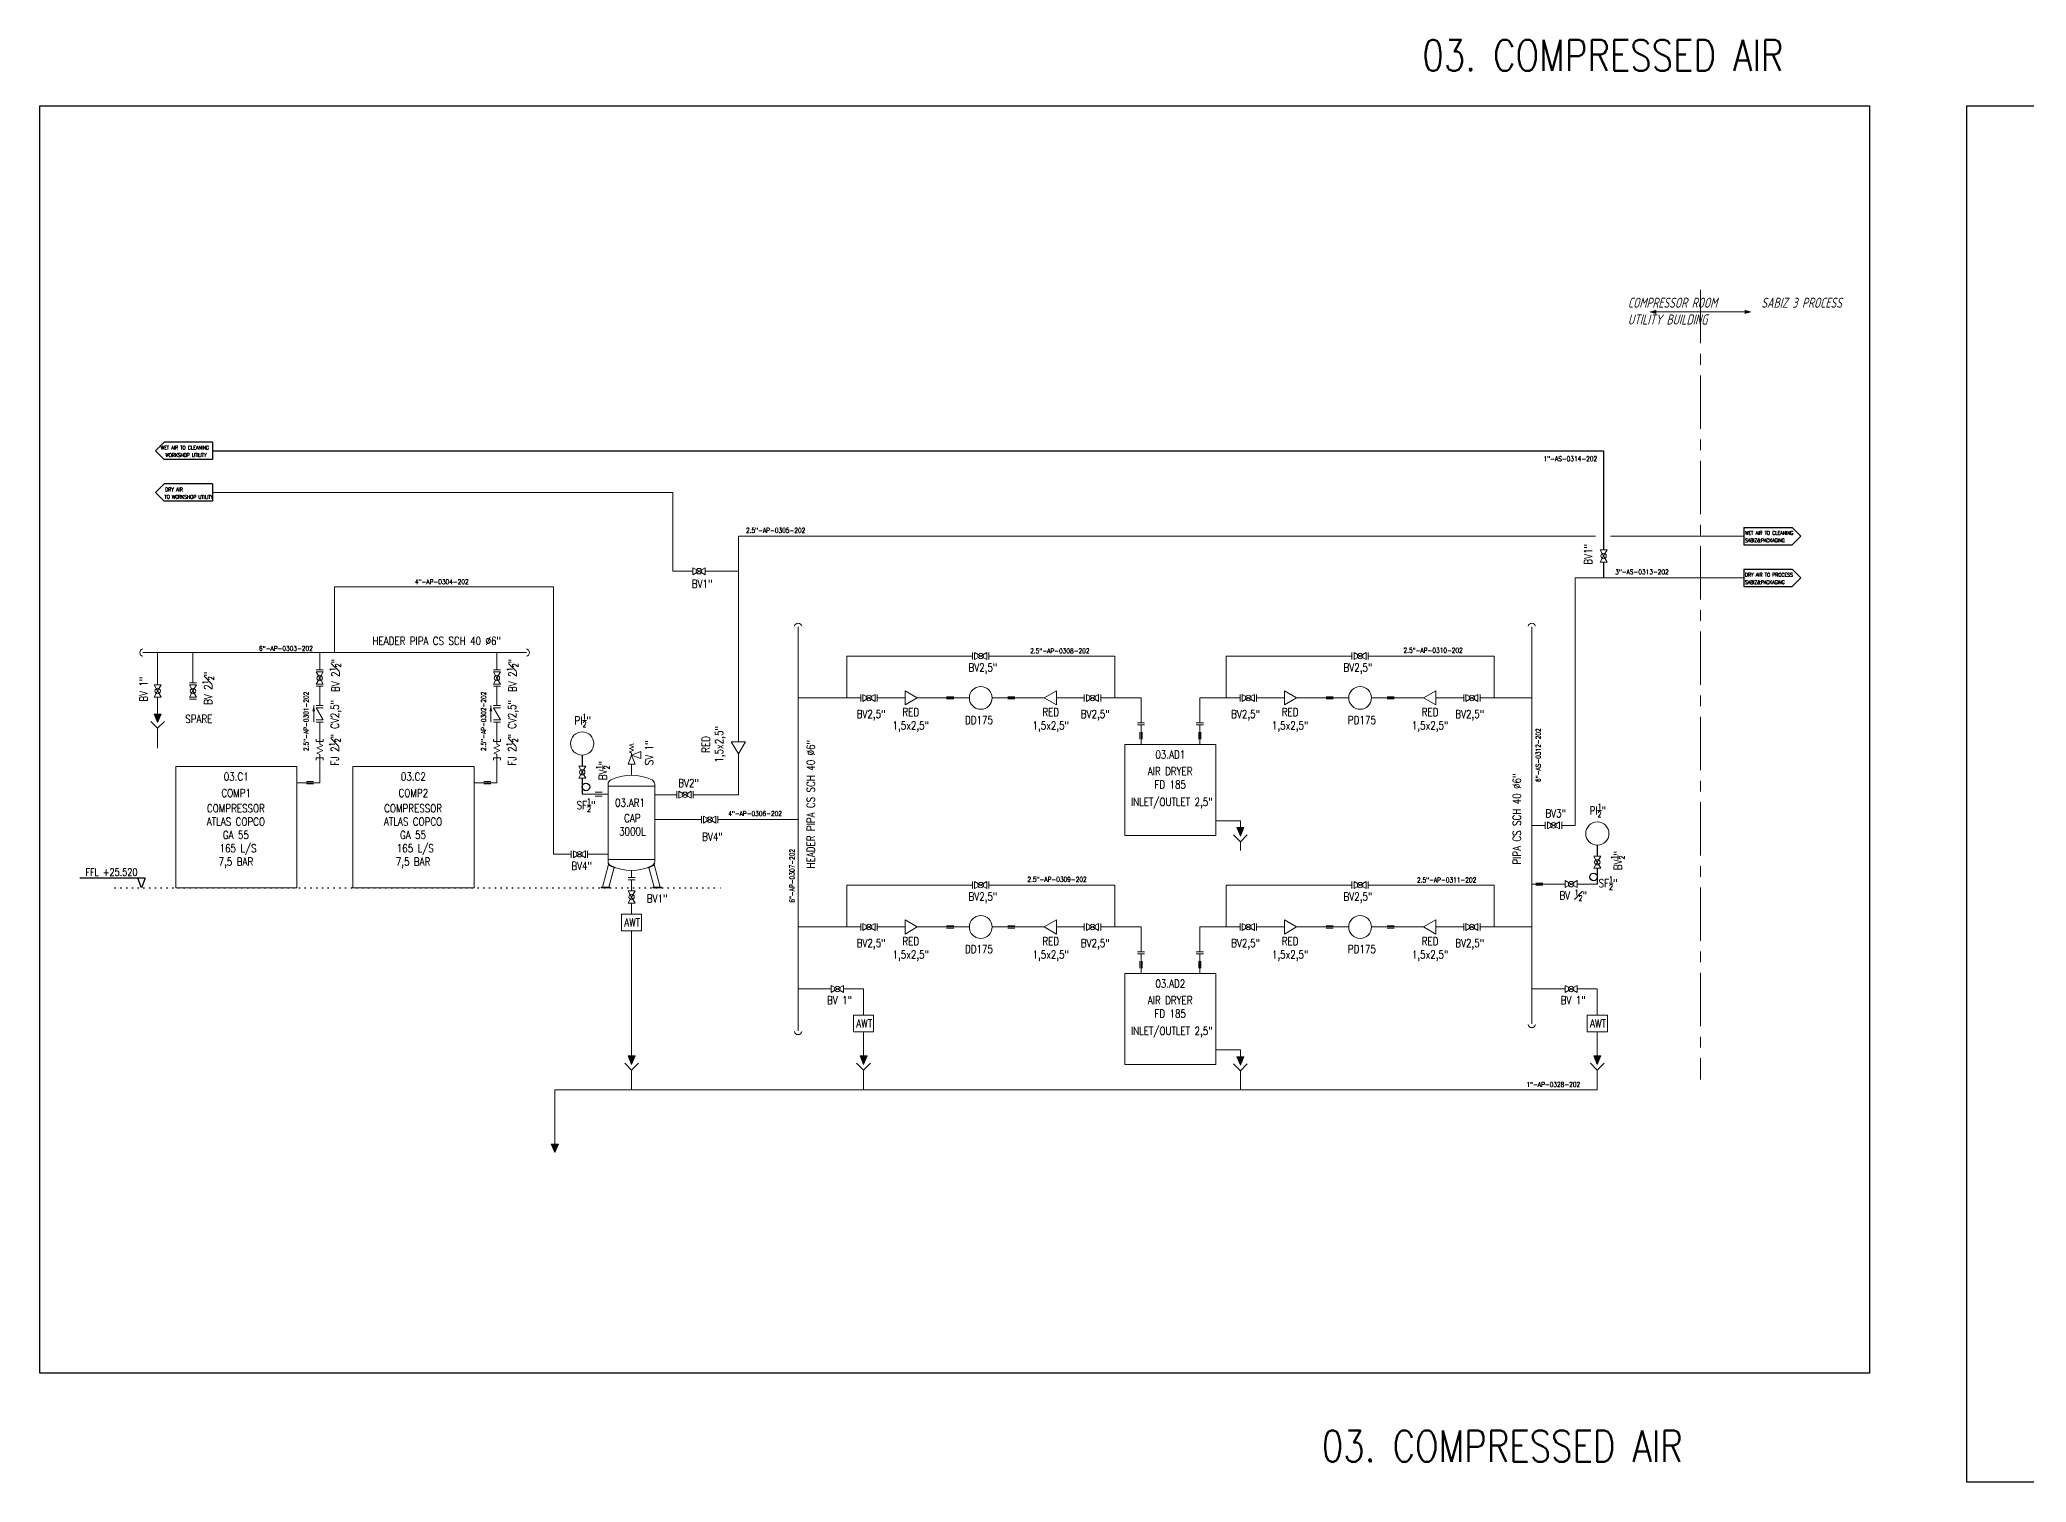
# Model space of a CAD drawing. Extents: x -29512 to 147477, y -5232 to 39709.
# Drawn here: x 139184.3 to 139649.9, y 8947.3 to 9285.3 of the extents above; entities that cross this region are included whole.
import ezdxf
from ezdxf.enums import TextEntityAlignment as Align

# ---------------------------------------------------------------- set-up
doc = ezdxf.new("R2010")
doc.units = 0
doc.linetypes.add('CENTER', pattern=[2, 1.25, -0.25, 0.25, -0.25])
doc.linetypes.add('DOTTED', pattern=[0.25, 0, -0.25])
doc.layers.get('0').update_dxf_attribs({"linetype": 'CONTINUOUS'})
doc.layers.get('DEFPOINTS').update_dxf_attribs({"linetype": 'CONTINUOUS'})
for name, color, linetype, lineweight in [('DIMENSI', 20, 'CONTINUOUS', 9), ('FITTING', 7, 'CONTINUOUS', 13), ('TAG', 140, 'CONTINUOUS', 13)]:
    doc.layers.add(name, color=color, linetype=linetype, lineweight=lineweight)
for name, color, linetype in [('DIMENSION', 3, 'CONTINUOUS'), ('EQUIPMENT', 4, 'CONTINUOUS'), ('RED', 1, 'CONTINUOUS'), ('S', 7, 'CONTINUOUS'), ('TEXT', 4, 'CONTINUOUS')]:
    doc.layers.add(name, color=color, linetype=linetype)
doc.styles.add('Romans100', font='romans.shx', dxfattribs={"width": 0.8, "height": 200})
doc.styles.add('S25', font='SIMPLEX', dxfattribs={"width": 0.8, "height": 0.25})
doc.styles.add('S3', font='SIMPLEX', dxfattribs={"width": 0.9, "height": 0.3})
doc.styles.add('S35S', font='SIMPLEX', dxfattribs={"width": 0.5, "height": 0.35})
doc.styles.add('STYLE4', font='isocp.shx', dxfattribs={"width": 0.8, "oblique": 15, "height": 2})

# ---------------------------------------------------------------- blocks, each defined once
blk = doc.blocks.new('A$C4E6B7AA7')
at = {"layer": 'FITTING', "lineweight": 20}
for p, q in [((0, 88), (-56, 88)), ((0, -88), (0, 88)), ((0, 0), (83, 0)), ((83, 0), (115, 75)), ((115, 75), (180, -75)), ((245, 75), (180, -75)), ((245, 75), (310, -75)), ((310, -75), (342, 0)), ((342, 0), (410, 0)), ((410, -88), (410, 88)), ((466, 88), (410, 88)), ((0, -88), (-56, -88)), ((466, -88), (410, -88))]:
    blk.add_line(p, q, dxfattribs=at)
blk = doc.blocks.new('LOSAN', base_point=(47, 38))
for p, q in [((47, 38.7), (50.9, 38.7)), ((47, 37.3), (50.9, 37.3))]:
    blk.add_line(p, q)
at = {"layer": 'S'}
for tag, p, height, style, width in [('3', (47.1, 38.1), 0.35, 'S35S', 0.5), ('4', (47.1, 37.5), 0.35, 'S35S', 0.5), ('2', (47.1, 37.5), 0.3, 'S3', 0.9), ('1', (47.1, 38.1), 0.3, 'S3', 0.9)]:
    blk.add_attdef(tag, p, '', height=height, dxfattribs=dict(at, style=style, width=width))

msp = doc.modelspace()

# ---------------------------------------------------------------- hatches: boundary and pattern name
h = msp.add_hatch(color=30)
h.paths.add_polyline_path([(139211.9527, 9125.3084), (139212.7904, 9127.2892), (139211.9527, 9127.2892)])
h.paths.add_polyline_path([(139211.9527, 9127.2892), (139211.115, 9127.2892), (139211.9527, 9125.3084)])
h = msp.add_hatch(color=30)
h.paths.add_polyline_path([(139465.7067, 9100.6816), (139464.869, 9100.6816), (139465.7067, 9098.7008)])
h.paths.add_polyline_path([(139465.7067, 9098.7008), (139466.5444, 9100.6816), (139465.7067, 9100.6816)])
h = msp.add_hatch(color=30)
h.paths.add_polyline_path([(139323.0439, 9045.1991), (139323.8816, 9047.1799), (139323.0439, 9047.1799)])
h.paths.add_polyline_path([(139323.0439, 9047.1799), (139322.2063, 9047.1799), (139323.0439, 9045.1991)])
h = msp.add_hatch(color=30)
h.paths.add_polyline_path([(139377.4116, 9045.1991), (139378.2493, 9047.1799), (139377.4116, 9047.1799)])
h.paths.add_polyline_path([(139377.4116, 9047.1799), (139376.5739, 9047.1799), (139377.4116, 9045.1991)])
h = msp.add_hatch(color=30)
h.paths.add_polyline_path([(139465.7067, 9047.0131), (139464.869, 9047.0131), (139465.7067, 9045.0323)])
h.paths.add_polyline_path([(139465.7067, 9045.0323), (139466.5444, 9047.0131), (139465.7067, 9047.0131)])
h = msp.add_hatch(color=30)
h.paths.add_polyline_path([(139549.3687, 9045.1991), (139550.2064, 9047.1799), (139549.3687, 9047.1799)])
h.paths.add_polyline_path([(139549.3687, 9047.1799), (139548.5311, 9047.1799), (139549.3687, 9045.1991)])
h = msp.add_hatch(color=30)
h.paths.add_polyline_path([(139305.0356, 9024.5404), (139305.8733, 9026.5212), (139305.0356, 9026.5212)])
h.paths.add_polyline_path([(139305.0356, 9026.5212), (139304.1979, 9026.5212), (139305.0356, 9024.5404)])

# ---------------------------------------------------------------- linework, layer by layer
for p, q in [((139213.4482, 9191.0228), (139211.4142, 9188.9888)), ((139224.7805, 9191.0228), (139224.7805, 9186.9548)), ((139211.4142, 9188.9888), (139213.4482, 9186.9548)), ((139213.4482, 9181.2181), (139211.4142, 9179.1841)), ((139211.4142, 9179.1841), (139213.4482, 9177.1501)), ((139224.7805, 9181.2181), (139224.7805, 9177.1501)), ((139583.7029, 9171.0423), (139583.7029, 9166.9743)), ((139595.0352, 9171.0423), (139597.0692, 9169.0083)), ((139597.0692, 9169.0083), (139595.0352, 9166.9743)), ((139583.7029, 9161.2376), (139583.7029, 9157.1696)), ((139595.0352, 9161.2376), (139597.0692, 9159.2036)), ((139597.0692, 9159.2036), (139595.0352, 9157.1696))]:
    msp.add_line(p, q)
at = {"color": 30}
for p, q in [((139224.7805, 9188.9888), (139550.8293, 9188.9888)), ((139550.8293, 9188.9888), (139550.8293, 9165.7671)), ((139550.8293, 9162.9116), (139550.8293, 9159.2036)), ((139311.4563, 9117.6721), (139311.4563, 9115.1032)), ((139311.4563, 9112.1224), (139311.4563, 9108.5397)), ((139549.3687, 9096.5782), (139549.3687, 9094.0093)), ((139549.3687, 9091.0285), (139549.3687, 9087.4458))]:
    msp.add_line(p, q, dxfattribs=at)
at = {"color": 1, "lineweight": 20}
for p, q in [((139224.7805, 9179.1841), (139332.6893, 9179.1841)), ((139332.6893, 9160.774), (139332.6893, 9179.1841)), ((139348.0519, 9169.0083), (139548.9704, 9169.0083)), ((139348.0519, 9120.8194), (139348.0519, 9169.0083)), ((139552.4737, 9169.0083), (139583.7029, 9169.0083)), ((139337.4067, 9160.774), (139332.6893, 9160.774)), ((139348.0519, 9160.774), (139340.2622, 9160.774)), ((139348.0519, 9108.3858), (139348.0519, 9117.9639)), ((139328.4442, 9108.3858), (139333.6301, 9108.3858)), ((139337.4748, 9108.3858), (139348.0519, 9108.3858))]:
    msp.add_line(p, q, dxfattribs=at)
at = {"color": 30, "lineweight": 20}
for p, q in [((139544.1746, 9101.2089), (139544.1746, 9159.2036)), ((139544.1746, 9159.2036), (139583.7029, 9159.2036)), ((139253.4192, 9157.1031), (139304.6958, 9157.1031)), ((139253.4192, 9141.6917), (139253.4192, 9157.1031)), ((139304.6958, 9157.1031), (139304.6958, 9094.4616)), ((139362.049, 9147.7245), (139362.049, 9053.0662)), ((139534.0062, 9147.7245), (139534.0062, 9054.6934)), ((139298.3622, 9141.6917), (139208.4761, 9141.6917)), ((139211.9527, 9141.6917), (139211.9527, 9134.1433)), ((139220.2238, 9141.6917), (139220.2238, 9134.638)), ((139249.9364, 9141.6917), (139249.9364, 9137.6523)), ((139291.4641, 9141.6917), (139291.4641, 9137.6523)), ((139373.4441, 9140.8932), (139402.9362, 9140.8932)), ((139373.4441, 9131.0762), (139373.4441, 9140.8932)), ((139406.7809, 9140.8932), (139436.273, 9140.8932)), ((139436.273, 9131.0762), (139436.273, 9140.8932)), ((139462.3568, 9131.0762), (139462.3568, 9140.8932)), ((139491.8489, 9140.8932), (139462.3568, 9140.8932)), ((139525.1858, 9140.8932), (139495.6936, 9140.8932)), ((139525.1858, 9131.0762), (139525.1858, 9140.8932)), ((139211.9527, 9131.2879), (139211.9527, 9127.5269)), ((139211.9527, 9131.2879), (139211.9527, 9125.3084)), ((139249.9364, 9129.2751), (139249.9364, 9133.8076)), ((139291.4641, 9129.2751), (139291.4641, 9133.8076)), ((139362.049, 9131.0762), (139376.7368, 9131.0762)), ((139380.5815, 9131.0762), (139387.1163, 9131.0762)), ((139389.9717, 9131.0762), (139402.1942, 9131.0762)), ((139419.7454, 9131.0762), (139407.5229, 9131.0762)), ((139429.1356, 9131.0762), (139422.6008, 9131.0762)), ((139432.9803, 9131.0762), (139442.4246, 9131.0762)), ((139442.4246, 9125.2808), (139442.4246, 9131.0762)), ((139456.2053, 9125.2808), (139456.2053, 9131.0762)), ((139465.6496, 9131.0762), (139456.2053, 9131.0762)), ((139469.4943, 9131.0762), (139476.029, 9131.0762)), ((139478.8844, 9131.0762), (139491.1069, 9131.0762)), ((139508.6581, 9131.0762), (139496.4356, 9131.0762)), ((139518.0483, 9131.0762), (139511.5136, 9131.0762)), ((139534.0062, 9131.0762), (139521.893, 9131.0762)), ((139249.9364, 9129.2751), (139249.9364, 9129.282)), ((139249.9364, 9120.8979), (139249.9364, 9125.4304)), ((139291.4641, 9129.2751), (139291.4641, 9129.282)), ((139291.4641, 9120.8979), (139291.4641, 9125.4304)), ((139211.929, 9123.9771), (139211.929, 9119.334)), ((139442.4246, 9120.1782), (139442.4246, 9124.7862)), ((139456.2053, 9120.1782), (139456.2053, 9124.7862)), ((139249.9364, 9111.2216), (139249.9364, 9117.0532)), ((139291.4641, 9111.2216), (139291.4641, 9117.0532)), ((139323.0202, 9112.9886), (139323.0202, 9115.5309)), ((139244.5898, 9111.2216), (139249.9364, 9111.2216)), ((139286.1175, 9111.2216), (139291.4641, 9111.2216)), ((139311.4563, 9108.5397), (139317.5223, 9108.5397)), ((139328.4442, 9102.5656), (139339.3942, 9102.5656)), ((139343.2389, 9102.5656), (139362.049, 9102.5656)), ((139534.0062, 9101.2089), (139537.168, 9101.2089)), ((139541.0128, 9101.2089), (139544.1746, 9101.2089)), ((139308.8899, 9094.4616), (139304.6958, 9094.4616)), ((139312.7346, 9094.4616), (139317.5223, 9094.4616)), ((139465.7304, 9097.3696), (139465.7304, 9095.3649)), ((139323.0202, 9090.6621), (139323.0202, 9088.9682)), ((139323.0202, 9088.4736), (139323.0202, 9085.8472)), ((139373.4441, 9087.2247), (139402.9362, 9087.2247)), ((139373.4441, 9077.4077), (139373.4441, 9087.2247)), ((139406.7809, 9087.2247), (139436.273, 9087.2247)), ((139436.273, 9077.4077), (139436.273, 9087.2247)), ((139491.8489, 9087.2247), (139462.3568, 9087.2247)), ((139462.3568, 9077.4077), (139462.3568, 9087.2247)), ((139525.1858, 9087.2247), (139495.6936, 9087.2247)), ((139525.1858, 9077.4077), (139525.1858, 9087.2247)), ((139534.0062, 9087.4458), (139541.7959, 9087.4458)), ((139544.6513, 9087.4458), (139549.3687, 9087.4458)), ((139323.0202, 9082.9917), (139323.0202, 9080.4312)), ((139323.0202, 9076.4952), (139323.0202, 9045.682)), ((139362.049, 9077.4077), (139376.7368, 9077.4077)), ((139380.5815, 9077.4077), (139387.1163, 9077.4077)), ((139389.9717, 9077.4077), (139402.1942, 9077.4077)), ((139419.7454, 9077.4077), (139407.5229, 9077.4077)), ((139429.1356, 9077.4077), (139422.6008, 9077.4077)), ((139432.9803, 9077.4077), (139442.4246, 9077.4077)), ((139442.4246, 9071.6123), (139442.4246, 9077.4077)), ((139465.6496, 9077.4077), (139456.2053, 9077.4077)), ((139456.2053, 9071.6123), (139456.2053, 9077.4077)), ((139469.4943, 9077.4077), (139476.029, 9077.4077)), ((139478.8844, 9077.4077), (139491.1069, 9077.4077)), ((139508.6581, 9077.4077), (139496.4356, 9077.4077)), ((139518.0483, 9077.4077), (139511.5136, 9077.4077)), ((139534.0062, 9077.4077), (139521.893, 9077.4077)), ((139442.4246, 9066.5096), (139442.4246, 9071.1177)), ((139456.2053, 9066.5096), (139456.2053, 9071.1177)), ((139362.049, 9062.8774), (139369.8387, 9062.8774)), ((139372.6942, 9062.8774), (139377.4116, 9062.8774)), ((139377.4116, 9062.8774), (139377.4116, 9056.7395)), ((139534.0062, 9062.8774), (139541.7959, 9062.8774)), ((139544.6513, 9062.8774), (139549.3687, 9062.8774)), ((139549.3687, 9062.8774), (139549.3687, 9056.7395)), ((139377.4116, 9052.8035), (139377.4116, 9047.1799)), ((139549.3687, 9052.8035), (139549.3687, 9047.1799)), ((139323.0202, 9043.8678), (139323.0202, 9039.2248)), ((139377.3878, 9043.8678), (139377.3878, 9039.2248)), ((139465.7304, 9043.7011), (139465.7304, 9039.2248)), ((139549.345, 9043.8678), (139549.345, 9039.2248)), ((139305.0356, 9039.2248), (139549.345, 9039.2248)), ((139305.0356, 9039.2248), (139305.0356, 9024.5404))]:
    msp.add_line(p, q, dxfattribs=at)
for points in [[(139210.3205, 9125.5856), (139211.929, 9123.9771), (139213.5375, 9125.5856)], [(139465.7067, 9098.7008), (139465.7067, 9102.2773), (139459.9695, 9102.2773)], [(139467.3389, 9098.9781), (139465.7304, 9097.3696), (139464.1219, 9098.9781)], [(139465.7067, 9045.0323), (139465.7067, 9048.6088), (139459.9695, 9048.6088)], [(139324.6287, 9045.4764), (139323.0202, 9043.8678), (139321.4117, 9045.4764)], [(139375.7793, 9045.4764), (139377.3878, 9043.8678), (139378.9964, 9045.4764)], [(139467.3389, 9045.3096), (139465.7304, 9043.7011), (139464.1219, 9045.3096)], [(139547.7365, 9045.4764), (139549.345, 9043.8678), (139550.9535, 9045.4764)]]:
    msp.add_lwpolyline(points, dxfattribs=at)
for points in [[(139211.115, 9127.2892), (139211.9527, 9125.3084), (139212.7904, 9127.2892), (139211.9527, 9127.2892)], [(139466.5444, 9100.6816), (139465.7067, 9098.7008), (139464.869, 9100.6816), (139465.7067, 9100.6816)], [(139322.2063, 9047.1799), (139323.0439, 9045.1991), (139323.8816, 9047.1799), (139323.0439, 9047.1799)], [(139376.5739, 9047.1799), (139377.4116, 9045.1991), (139378.2493, 9047.1799), (139377.4116, 9047.1799)], [(139466.5444, 9047.0131), (139465.7067, 9045.0323), (139464.869, 9047.0131), (139465.7067, 9047.0131)], [(139548.5311, 9047.1799), (139549.3687, 9045.1991), (139550.2064, 9047.1799), (139549.3687, 9047.1799)], [(139304.1979, 9026.5212), (139305.0356, 9024.5404), (139305.8733, 9026.5212), (139305.0356, 9026.5212)]]:
    msp.add_lwpolyline(points, close=True, dxfattribs=at)
at = {"color": 7, "lineweight": 20}
for centre in [(139404.8585, 9131.0762), (139493.7713, 9131.0762), (139404.8585, 9077.4077), (139493.7713, 9077.4077)]:
    msp.add_circle(centre, 2.6644, dxfattribs=at)
at = {"color": 30, "lineweight": 20}
for centre in [(139311.4563, 9120.3946), (139549.3687, 9099.3007)]:
    msp.add_circle(centre, 2.7225, dxfattribs=at)
at = {"color": 30}
for centre in [(139312.338, 9110.2196), (139548.4871, 9089.1257)]:
    msp.add_circle(centre, 0.8817, dxfattribs=at)
at = {"color": 30, "lineweight": 20}
for centre, start, end in [((139362.049, 9147.7245), 10.561274, 169.438726), ((139534.0062, 9147.7245), 10.561274, 169.438726), ((139208.636, 9141.6917), 100.561274, 259.438726), ((139298.2024, 9141.6917), 280.561274, 79.438726), ((139362.049, 9053.0662), 190.561274, 349.438726), ((139534.0062, 9054.6934), 190.561274, 349.438726)]:
    msp.add_arc(centre, 0.8722, start, end, dxfattribs=at)
at = {"layer": 'DIMENSION', "color": 6, "linetype": 'ByBlock', "ltscale": 0.5}
for p, q in [((139209.0546, 9088.8436), (139193.7005, 9088.8436)), ((139208.1817, 9086.6115), (139207.3089, 9088.8436)), ((139209.0546, 9088.8436), (139208.1817, 9086.6115))]:
    msp.add_line(p, q, dxfattribs=at)
at = {"layer": 'DIMENSION', "color": 0, "linetype": 'DOTTED', "ltscale": 5}
msp.add_line((139202.0037, 9086.6115), (139344.0229, 9086.6115), dxfattribs=at)
at = {"layer": 'DIMENSION', "color": 6, "linetype": 'ByBlock', "ltscale": 0.5}
for points in [[(139613.14, 8972.828), (139184.3164, 8972.828), (139184.3164, 9269.828), (139613.14, 9269.828)], [(140077.6337, 8947.2969), (139635.9452, 8947.2969), (139635.9452, 9269.828), (140077.6337, 9269.828)]]:
    msp.add_lwpolyline(points, close=True, dxfattribs=at)
at = {"layer": 'EQUIPMENT', "color": 31, "lineweight": 20}
for p, q in [((139317.5223, 9092.7785), (139317.5223, 9110.8722)), ((139317.5223, 9110.4035), (139328.4442, 9110.4035)), ((139328.4442, 9092.7785), (139328.4442, 9110.8722)), ((139317.5223, 9093.2472), (139328.4442, 9093.2472)), ((139317.6541, 9092.0827), (139316.2183, 9086.724)), ((139317.5225, 9092.3159), (139317.6012, 9092.371)), ((139318.9131, 9091.3479), (139317.6741, 9086.724)), ((139319.1133, 9091.3707), (139319.0889, 9091.2797)), ((139326.8532, 9091.3707), (139326.8776, 9091.2797)), ((139327.0534, 9091.3479), (139328.2924, 9086.724)), ((139328.3124, 9092.0827), (139329.7482, 9086.724)), ((139328.444, 9092.3159), (139328.3653, 9092.371))]:
    msp.add_line(p, q, dxfattribs=at)
for points in [[(139438.6604, 9120.1782), (139459.9695, 9120.1782), (139459.9695, 9098.8691), (139438.6604, 9098.8691)], [(139216.1777, 9115.0237), (139244.5898, 9115.0237), (139244.5898, 9086.6115), (139216.1777, 9086.6115)], [(139257.7054, 9115.0237), (139286.1175, 9115.0237), (139286.1175, 9086.6115), (139257.7054, 9086.6115)], [(139315.937, 9086.724), (139317.9554, 9086.724), (139317.9554, 9086.6115), (139315.937, 9086.6115)], [(139330.0295, 9086.724), (139328.0111, 9086.724), (139328.0111, 9086.6115), (139330.0295, 9086.6115)], [(139438.6604, 9066.5096), (139459.9695, 9066.5096), (139459.9695, 9045.2006), (139438.6604, 9045.2006)]]:
    msp.add_lwpolyline(points, close=True, dxfattribs=at)
for centre, radius, start, end in [((139318.6145, 9110.8722), 1.0922, 116.3878, 180), ((139322.9832, 9102.0667), 10.9219, 63.6122, 116.3878), ((139327.352, 9110.8722), 1.0922, 0, 63.6122), ((139318.6145, 9092.7785), 1.0922, 180, 243.6122), ((139318.6145, 9092.7785), 1.1859, 202.957799, 243.6122), ((139322.9832, 9101.584), 11.0156, 243.6122, 249.296822), ((139322.9832, 9101.584), 10.9219, 243.6122, 296.3878), ((139322.9832, 9101.584), 11.0156, 290.703178, 296.3878), ((139327.352, 9092.7785), 1.0922, 296.3878, 0), ((139327.352, 9092.7785), 1.0922, 296.3878, 0), ((139327.352, 9092.7785), 1.1859, 296.3878, 337.042201)]:
    msp.add_arc(centre, radius, start, end, dxfattribs=at)
at = {"layer": 'FITTING', "color": 3, "linetype": 'CENTER', "ltscale": 10}
for p, q in [((139573.5232, 9226.666), (139573.5232, 9041.6571)), ((139573.5232, 9221.5231), (139583.8635, 9221.5231))]:
    msp.add_line(p, q, dxfattribs=at)
at = {"layer": 'FITTING', "color": 0, "linetype": 'CENTER', "ltscale": 10}
msp.add_line((139573.5232, 9221.5231), (139563.1828, 9221.5231), dxfattribs=at)
at = {"layer": 'FITTING', "lineweight": 20}
for p, q in [((139402.9362, 9141.7175), (139402.9362, 9140.0689)), ((139406.2863, 9141.7175), (139406.2863, 9140.0689)), ((139492.3435, 9141.7175), (139492.3435, 9140.0689)), ((139495.6936, 9141.7175), (139495.6936, 9140.0689)), ((139249.1121, 9137.6523), (139250.7607, 9137.6523)), ((139290.6398, 9137.6523), (139292.2884, 9137.6523)), ((139219.3995, 9134.638), (139221.0481, 9134.638)), ((139219.3995, 9130.7933), (139221.0481, 9130.7933)), ((139249.1121, 9133.8076), (139250.7607, 9133.8076)), ((139290.6398, 9133.8076), (139292.2884, 9133.8076)), ((139376.7368, 9130.2519), (139376.7368, 9131.9005)), ((139380.5815, 9130.2519), (139380.5815, 9131.9005)), ((139396.8718, 9131.3235), (139398.5204, 9131.3235)), ((139412.8452, 9131.3235), (139411.1967, 9131.3235)), ((139429.1356, 9130.2519), (139429.1356, 9131.9005)), ((139432.9803, 9130.2519), (139432.9803, 9131.9005)), ((139465.6496, 9130.2519), (139465.6496, 9131.9005)), ((139469.4943, 9130.2519), (139469.4943, 9131.9005)), ((139485.7846, 9131.3235), (139487.4332, 9131.3235)), ((139501.758, 9131.3235), (139500.1094, 9131.3235)), ((139518.0483, 9130.2519), (139518.0483, 9131.9005)), ((139521.893, 9130.2519), (139521.893, 9131.9005)), ((139248.5369, 9129.2748), (139248.5369, 9125.4304)), ((139250.7607, 9129.2751), (139249.1121, 9129.2751)), ((139250.7607, 9125.4304), (139249.1121, 9125.4304)), ((139250.7607, 9125.4304), (139249.1121, 9125.4304)), ((139290.0646, 9129.2748), (139290.0646, 9125.4304)), ((139292.2884, 9129.2751), (139290.6398, 9129.2751)), ((139292.2884, 9125.4304), (139290.6398, 9125.4304)), ((139292.2884, 9125.4304), (139290.6398, 9125.4304)), ((139441.6003, 9125.2808), (139443.2489, 9125.2808)), ((139442.6719, 9121.4369), (139442.6719, 9123.0855)), ((139457.0296, 9125.2808), (139455.381, 9125.2808)), ((139455.9579, 9121.4369), (139455.9579, 9123.0855)), ((139322.5191, 9119.9713), (139323.5213, 9120.3463)), ((139323.5213, 9119.5963), (139322.5191, 9119.9713)), ((139322.5191, 9119.2213), (139323.5213, 9119.5963)), ((139323.5213, 9118.8463), (139322.5191, 9119.2213)), ((139322.5191, 9118.4713), (139323.5213, 9118.8463)), ((139323.0202, 9118.0963), (139322.5191, 9118.4713)), ((139323.0202, 9117.6759), (139323.0202, 9118.0963)), ((139248.4865, 9110.9743), (139246.8379, 9110.9743)), ((139290.0142, 9110.9743), (139288.3656, 9110.9743)), ((139316.1538, 9109.0344), (139314.5052, 9109.0344)), ((139316.1538, 9108.0451), (139314.5052, 9108.0451)), ((139333.6301, 9109.2101), (139333.6301, 9107.5615)), ((139337.4748, 9109.2101), (139337.4748, 9107.5615)), ((139339.3942, 9101.7413), (139339.3942, 9103.3899)), ((139343.2389, 9101.7413), (139343.2389, 9103.3899)), ((139537.168, 9100.3846), (139537.168, 9102.0332)), ((139541.0128, 9100.3846), (139541.0128, 9102.0332)), ((139308.8899, 9093.6373), (139308.8899, 9095.2859)), ((139312.7346, 9093.6373), (139312.7346, 9095.2859)), ((139322.1959, 9088.9682), (139323.8445, 9088.9682)), ((139402.9362, 9088.049), (139402.9362, 9086.4004)), ((139406.2863, 9088.049), (139406.2863, 9086.4004)), ((139492.3435, 9088.049), (139492.3435, 9086.4004)), ((139495.6936, 9088.049), (139495.6936, 9086.4004)), ((139536.5868, 9087.6831), (139534.9382, 9087.6831)), ((139376.7368, 9076.5834), (139376.7368, 9078.232)), ((139380.5815, 9076.5834), (139380.5815, 9078.232)), ((139396.8718, 9077.655), (139398.5204, 9077.655)), ((139412.8452, 9077.655), (139411.1967, 9077.655)), ((139429.1356, 9076.5834), (139429.1356, 9078.232)), ((139432.9803, 9076.5834), (139432.9803, 9078.232)), ((139465.6496, 9076.5834), (139465.6496, 9078.232)), ((139469.4943, 9076.5834), (139469.4943, 9078.232)), ((139485.7846, 9077.655), (139487.4332, 9077.655)), ((139501.758, 9077.655), (139500.1094, 9077.655)), ((139518.0483, 9076.5834), (139518.0483, 9078.232)), ((139521.893, 9076.5834), (139521.893, 9078.232)), ((139441.6003, 9071.6123), (139443.2489, 9071.6123)), ((139457.0296, 9071.6123), (139455.381, 9071.6123)), ((139442.6719, 9067.7684), (139442.6719, 9069.417)), ((139455.9579, 9067.7684), (139455.9579, 9069.417))]:
    msp.add_line(p, q, dxfattribs=at)
for points in [[(139550.8293, 9164.3393), (139550.005, 9165.7671), (139551.6536, 9165.7671)], [(139550.8293, 9164.3393), (139550.005, 9162.9116), (139551.6536, 9162.9116)], [(139338.8345, 9160.774), (139337.4067, 9161.5983), (139337.4067, 9159.9497)], [(139338.8345, 9160.774), (139340.2622, 9161.5983), (139340.2622, 9159.9497)], [(139404.8585, 9140.8932), (139403.4308, 9141.7175), (139403.4308, 9140.0689)], [(139404.8585, 9140.8932), (139406.2863, 9141.7175), (139406.2863, 9140.0689)], [(139493.7713, 9140.8932), (139492.3435, 9141.7175), (139492.3435, 9140.0689)], [(139493.7713, 9140.8932), (139495.199, 9141.7175), (139495.199, 9140.0689)], [(139249.9364, 9135.73), (139249.1121, 9137.1577), (139250.7607, 9137.1577)], [(139249.9364, 9135.73), (139249.1121, 9134.3022), (139250.7607, 9134.3022)], [(139291.4641, 9135.73), (139290.6398, 9137.1577), (139292.2884, 9137.1577)], [(139291.4641, 9135.73), (139290.6398, 9134.3022), (139292.2884, 9134.3022)], [(139211.9527, 9132.7156), (139212.777, 9134.1433), (139211.1284, 9134.1433)], [(139211.9527, 9132.7156), (139212.777, 9131.2879), (139211.1284, 9131.2879)], [(139220.2238, 9132.7156), (139219.3995, 9134.1433), (139221.0481, 9134.1433)], [(139220.2238, 9132.7156), (139219.3995, 9131.2879), (139221.0481, 9131.2879)], [(139378.6592, 9131.0762), (139377.2315, 9130.2519), (139377.2315, 9131.9005)], [(139378.6592, 9131.0762), (139380.0869, 9130.2519), (139380.0869, 9131.9005)], [(139389.9717, 9131.0762), (139387.1163, 9129.4276), (139387.1163, 9132.7248)], [(139419.7454, 9131.0762), (139422.6008, 9129.4276), (139422.6008, 9132.7248)], [(139431.0579, 9131.0762), (139429.6302, 9130.2519), (139429.6302, 9131.9005)], [(139431.0579, 9131.0762), (139432.4856, 9130.2519), (139432.4856, 9131.9005)], [(139467.5719, 9131.0762), (139466.1442, 9130.2519), (139466.1442, 9131.9005)], [(139467.5719, 9131.0762), (139468.9996, 9130.2519), (139468.9996, 9131.9005)], [(139478.8844, 9131.0762), (139476.029, 9129.4276), (139476.029, 9132.7248)], [(139508.6581, 9131.0762), (139511.5136, 9129.4276), (139511.5136, 9132.7248)], [(139519.9706, 9131.0762), (139518.5429, 9130.2519), (139518.5429, 9131.9005)], [(139519.9706, 9131.0762), (139521.3984, 9130.2519), (139521.3984, 9131.9005)], [(139348.0519, 9117.9639), (139346.4033, 9120.8194), (139349.7005, 9120.8194)], [(139323.0202, 9117.6759), (139323.8445, 9115.5309), (139322.1959, 9115.5309)], [(139323.0202, 9117.6759), (139325.1652, 9118.5002), (139325.1652, 9116.8516)], [(139311.4563, 9113.6755), (139310.632, 9115.1032), (139312.2806, 9115.1032)], [(139311.4563, 9113.6755), (139310.632, 9112.2478), (139312.2806, 9112.2478)], [(139335.5525, 9108.3858), (139334.1248, 9109.2101), (139334.1248, 9107.5615)], [(139335.5525, 9108.3858), (139336.9802, 9109.2101), (139336.9802, 9107.5615)], [(139341.3166, 9102.5656), (139339.8888, 9101.7413), (139339.8888, 9103.3899)], [(139341.3166, 9102.5656), (139342.7443, 9101.7413), (139342.7443, 9103.3899)], [(139539.0904, 9101.2089), (139537.6627, 9100.3846), (139537.6627, 9102.0332)], [(139539.0904, 9101.2089), (139540.5181, 9100.3846), (139540.5181, 9102.0332)], [(139310.8122, 9094.4616), (139309.3845, 9093.6373), (139309.3845, 9095.2859)], [(139310.8122, 9094.4616), (139312.2399, 9093.6373), (139312.2399, 9095.2859)], [(139549.3687, 9092.5816), (139548.5445, 9094.0093), (139550.193, 9094.0093)], [(139543.2236, 9087.4458), (139541.7959, 9088.2701), (139541.7959, 9086.6215)], [(139543.2236, 9087.4458), (139544.6513, 9088.2701), (139544.6513, 9086.6215)], [(139549.3687, 9092.5816), (139548.5445, 9091.1539), (139550.193, 9091.1539)], [(139323.0202, 9084.4194), (139323.8445, 9085.8472), (139322.1959, 9085.8472)], [(139323.0202, 9084.4194), (139323.8445, 9082.9917), (139322.1959, 9082.9917)], [(139404.8585, 9087.2247), (139403.4308, 9088.049), (139403.4308, 9086.4004)], [(139404.8585, 9087.2247), (139406.2863, 9088.049), (139406.2863, 9086.4004)], [(139493.7713, 9087.2247), (139492.3435, 9088.049), (139492.3435, 9086.4004)], [(139493.7713, 9087.2247), (139495.199, 9088.049), (139495.199, 9086.4004)], [(139389.9717, 9077.4077), (139387.1163, 9075.7591), (139387.1163, 9079.0563)], [(139419.7454, 9077.4077), (139422.6008, 9075.7591), (139422.6008, 9079.0563)], [(139478.8844, 9077.4077), (139476.029, 9075.7591), (139476.029, 9079.0563)], [(139508.6581, 9077.4077), (139511.5136, 9075.7591), (139511.5136, 9079.0563)], [(139378.6592, 9077.4077), (139377.2315, 9076.5834), (139377.2315, 9078.232)], [(139378.6592, 9077.4077), (139380.0869, 9076.5834), (139380.0869, 9078.232)], [(139431.0579, 9077.4077), (139429.6302, 9076.5834), (139429.6302, 9078.232)], [(139431.0579, 9077.4077), (139432.4856, 9076.5834), (139432.4856, 9078.232)], [(139467.5719, 9077.4077), (139466.1442, 9076.5834), (139466.1442, 9078.232)], [(139467.5719, 9077.4077), (139468.9996, 9076.5834), (139468.9996, 9078.232)], [(139519.9706, 9077.4077), (139518.5429, 9076.5834), (139518.5429, 9078.232)], [(139519.9706, 9077.4077), (139521.3984, 9076.5834), (139521.3984, 9078.232)], [(139371.2664, 9062.8774), (139369.8387, 9063.7017), (139369.8387, 9062.0531)], [(139371.2664, 9062.8774), (139372.6942, 9063.7017), (139372.6942, 9062.0531)], [(139543.2236, 9062.8774), (139541.7959, 9063.7017), (139541.7959, 9062.0531)], [(139543.2236, 9062.8774), (139544.6513, 9063.7017), (139544.6513, 9062.0531)]]:
    msp.add_lwpolyline(points, close=True, dxfattribs=at)
for points in [[(139403.4308, 9141.7175), (139403.4308, 9140.0689)], [(139406.7809, 9141.7175), (139406.7809, 9140.0689)], [(139491.8489, 9141.7175), (139491.8489, 9140.0689)], [(139495.199, 9141.7175), (139495.199, 9140.0689)], [(139377.2315, 9130.2519), (139377.2315, 9131.9005)], [(139380.0869, 9130.2519), (139380.0869, 9131.9005)], [(139396.8718, 9130.8289), (139398.5204, 9130.8289)], [(139412.8452, 9130.8289), (139411.1967, 9130.8289)], [(139429.6302, 9130.2519), (139429.6302, 9131.9005)], [(139432.4856, 9130.2519), (139432.4856, 9131.9005)], [(139466.1442, 9130.2519), (139466.1442, 9131.9005)], [(139468.9996, 9130.2519), (139468.9996, 9131.9005)], [(139485.7846, 9130.8289), (139487.4332, 9130.8289)], [(139501.758, 9130.8289), (139500.1094, 9130.8289)], [(139518.5429, 9130.2519), (139518.5429, 9131.9005)], [(139521.3984, 9130.2519), (139521.3984, 9131.9005)], [(139249.1121, 9128.7805), (139250.7607, 9128.7805), (139249.1121, 9128.7805), (139250.7607, 9125.925), (139249.1121, 9125.925)], [(139290.6398, 9128.7805), (139292.2884, 9128.7805), (139290.6398, 9128.7805), (139292.2884, 9125.925), (139290.6398, 9125.925)], [(139441.6003, 9124.7862), (139443.2489, 9124.7862)], [(139442.1773, 9121.4369), (139442.1773, 9123.0855)], [(139457.0296, 9124.7862), (139455.381, 9124.7862)], [(139456.4526, 9121.4369), (139456.4526, 9123.0855)], [(139248.4865, 9111.4689), (139246.8379, 9111.4689)], [(139290.0142, 9111.4689), (139288.3656, 9111.4689)], [(139334.1248, 9109.2101), (139334.1248, 9107.5615)], [(139339.8888, 9101.7413), (139339.8888, 9103.3899)], [(139342.7443, 9101.7413), (139342.7443, 9103.3899)], [(139537.6627, 9100.3846), (139537.6627, 9102.0332)], [(139540.5181, 9100.3846), (139540.5181, 9102.0332)], [(139309.3845, 9093.6373), (139309.3845, 9095.2859)], [(139312.2399, 9093.6373), (139312.2399, 9095.2859)], [(139322.1959, 9088.4736), (139323.8445, 9088.4736)], [(139403.4308, 9088.049), (139403.4308, 9086.4004)], [(139406.7809, 9088.049), (139406.7809, 9086.4004)], [(139491.8489, 9088.049), (139491.8489, 9086.4004)], [(139495.199, 9088.049), (139495.199, 9086.4004)], [(139536.5868, 9087.1885), (139534.9382, 9087.1885)], [(139377.2315, 9076.5834), (139377.2315, 9078.232)], [(139380.0869, 9076.5834), (139380.0869, 9078.232)], [(139396.8718, 9077.1604), (139398.5204, 9077.1604)], [(139412.8452, 9077.1604), (139411.1967, 9077.1604)], [(139429.6302, 9076.5834), (139429.6302, 9078.232)], [(139432.4856, 9076.5834), (139432.4856, 9078.232)], [(139466.1442, 9076.5834), (139466.1442, 9078.232)], [(139468.9996, 9076.5834), (139468.9996, 9078.232)], [(139485.7846, 9077.1604), (139487.4332, 9077.1604)], [(139501.758, 9077.1604), (139500.1094, 9077.1604)], [(139518.5429, 9076.5834), (139518.5429, 9078.232)], [(139521.3984, 9076.5834), (139521.3984, 9078.232)], [(139441.6003, 9071.1177), (139443.2489, 9071.1177)], [(139457.0296, 9071.1177), (139455.381, 9071.1177)], [(139442.1773, 9067.7684), (139442.1773, 9069.417)], [(139456.4526, 9067.7684), (139456.4526, 9069.417)]]:
    msp.add_lwpolyline(points, dxfattribs=at)
at = {"layer": 'FITTING', "linetype": 'ByBlock', "ltscale": 0.5}
for points in [[(139320.6674, 9080.4312), (139320.6674, 9076.4952), (139325.373, 9076.4952), (139325.373, 9080.4312)], [(139375.0587, 9056.7395), (139375.0587, 9052.8035), (139379.7644, 9052.8035), (139379.7644, 9056.7395)], [(139547.0159, 9056.7395), (139547.0159, 9052.8035), (139551.7216, 9052.8035), (139551.7216, 9056.7395)]]:
    msp.add_lwpolyline(points, close=True, dxfattribs=at)
at = {"layer": 'FITTING'}
for centre in [(139550.8293, 9164.3393), (139338.8345, 9160.774), (139404.8585, 9140.8932), (139493.7713, 9140.8932), (139249.9364, 9135.73), (139291.4641, 9135.73), (139211.9527, 9132.7156), (139220.2238, 9132.7156), (139378.6592, 9131.0762), (139431.0579, 9131.0762), (139467.5719, 9131.0762), (139519.9706, 9131.0762), (139311.4563, 9113.6755), (139335.5525, 9108.3858), (139341.3166, 9102.5656), (139539.0904, 9101.2089), (139310.8122, 9094.4616), (139549.3687, 9092.5816), (139323.0202, 9084.4194), (139404.8585, 9087.2247), (139493.7713, 9087.2247), (139543.2236, 9087.4458), (139378.6592, 9077.4077), (139431.0579, 9077.4077), (139467.5719, 9077.4077), (139519.9706, 9077.4077), (139371.2664, 9062.8774), (139543.2236, 9062.8774)]:
    msp.add_circle(centre, 0.6427, dxfattribs=at)
at = {"layer": 'FITTING', "lineweight": 20}
for points in [[(139248.8741, 9127.9287), (139248.5369, 9129.2748), (139248.2006, 9127.9285)], [(139290.4018, 9127.9287), (139290.0646, 9129.2748), (139289.7284, 9127.9285)]]:
    msp.add_solid(points, dxfattribs=at)
at = {"layer": 'RED', "color": 0}
msp.add_solid([(139561.4908, 9221.5231), (139563.1828, 9222.0065), (139563.1828, 9221.0396)], dxfattribs=at)
at = {"layer": 'RED', "color": 3}
msp.add_solid([(139585.5555, 9221.5231), (139583.8635, 9222.0065), (139583.8635, 9221.0396)], dxfattribs=at)

# ---------------------------------------------------------------- block references
ref = msp.add_blockref('LOSAN', (139224.7805, 9188.9888), dxfattribs=dict(xscale=-2.905702884108075, yscale=2.905702884085319, zscale=2.905702884085215))
ref.add_attrib('1', 'WET AIR TO CLEANING', (139212.6695, 9189.2794), dxfattribs={"layer": 'S', "height": 0.871711, "style": 'S3', "width": 0.8})
ref.add_attrib('2', 'WORKSHOP UTILITY', (139213.8034, 9187.536), dxfattribs={"layer": 'S', "height": 0.871711, "style": 'S3', "width": 0.75})
ref = msp.add_blockref('LOSAN', (139224.7805, 9179.1841), dxfattribs=dict(xscale=-2.905702884108075, yscale=2.905702884085319, zscale=2.905702884085215))
ref.add_attrib('1', 'DRY AIR ', (139213.7612, 9179.4747), dxfattribs={"layer": 'S', "height": 0.87171, "style": 'S3', "width": 0.8})
ref.add_attrib('2', 'TO WORKSHOP UTILITY', (139213.5557, 9177.7312), dxfattribs={"layer": 'S', "height": 0.871711, "style": 'S3', "width": 0.75})
ref = msp.add_blockref('LOSAN', (139583.7029, 9169.0083), dxfattribs=dict(xscale=2.905702884108075, yscale=2.905702884085319, zscale=2.905702884085215))
ref.add_attrib('1', 'WET AIR TO CLEANING', (139583.9935, 9169.2989), dxfattribs={"layer": 'S', "height": 0.871711, "style": 'S3', "width": 0.8})
ref.add_attrib('2', 'SABIZ&PACKAGING', (139583.9935, 9167.5555), dxfattribs={"layer": 'S', "height": 0.871711, "style": 'S3', "width": 0.75})
ref = msp.add_blockref('LOSAN', (139583.7029, 9159.2036), dxfattribs=dict(xscale=2.905702884108075, yscale=2.905702884085319, zscale=2.905702884085215))
ref.add_attrib('1', 'DRY AIR TO PROCESS', (139583.9935, 9159.4941), dxfattribs={"layer": 'S', "height": 0.871711, "style": 'S3', "width": 0.8})
ref.add_attrib('2', 'SABIZ&PACKAGING', (139583.9935, 9157.7507), dxfattribs={"layer": 'S', "height": 0.871711, "style": 'S3', "width": 0.75})
at = {"color": 7, "xscale": 0.009375000000001596, "yscale": 0.009375000000001596, "zscale": 0.009375000000001596, "rotation": 90}
for p in [(139249.9364, 9117.0532), (139291.4641, 9117.0532)]:
    msp.add_blockref('A$C4E6B7AA7', p, dxfattribs=at)

# ---------------------------------------------------------------- texts
at = {"color": 140, "lineweight": 20, "char_height": 1.875, "width": 24.404295, "attachment_point": 5, "style": 'Romans100'}
for insert in [(139449.635, 9106.3946), (139449.635, 9052.7261)]:
    msp.add_mtext('{\\A1;INLET/OUTLET 2,5"}', dxfattribs=dict(at, insert=insert))
at = {"layer": 'DEFPOINTS', "color": 2, "char_height": 7.323919, "width": 141.14178, "attachment_point": 5, "style": 'Romans100'}
for insert in [(139550.6813, 9281.6399), (139527.1062, 8955.7622)]:
    msp.add_mtext('{\\A1;03. COMPRESSED AIR}', dxfattribs=dict(at, insert=insert))
at = {"layer": 'DIMENSI', "color": 6, "lineweight": 20, "char_height": 1.875, "attachment_point": 5, "rotation": 90, "style": 'Romans100'}
for s, insert, width in [('{\\A1;BV1"}', (139547.1908, 9164.7118), 18.257368), ('\\A1;BV 2{\\H0.7x;\\S1#2;}"', (139253.6007, 9136.3307), 10.665019), ('\\A1;BV 2{\\H0.7x;\\S1#2;}"', (139295.1285, 9136.3307), 10.665019), ('\\A1;BV 1"', (139208.6703, 9133.1217), 8.178715), ('\\A1;BV 2{\\H0.7x;\\S1#2;}"', (139223.7723, 9133.3164), 10.665019), ('{CV2,5"}', (139253.769, 9127.202), 10.665019), ('{CV2,5"}', (139295.2967, 9127.202), 10.665019), ('\\A1;FJ 2{\\H0.7x;\\S1#2;}"', (139253.4951, 9118.9265), 18.257368), ('\\A1;FJ 2{\\H0.7x;\\S1#2;}"', (139295.0228, 9118.9265), 18.257368), ('SV 1"', (139327.1393, 9118.1951), 18.257368), ('{\\A1;RED\\P1,5x2,5"}', (139342.2607, 9120.1884), 18.257368), ('\\A1;BV{\\H0.7x;\\S1/2;}"', (139316.2792, 9114.0505), 18.257368), ('\\A1;BV{\\H0.7x;\\S1/2;}"', (139554.1916, 9092.9566), 18.257368)]:
    msp.add_mtext(s, dxfattribs=dict(at, insert=insert, width=width))
at = {"layer": 'DIMENSI', "color": 6, "lineweight": 20, "char_height": 1.875, "attachment_point": 5, "style": 'Romans100'}
for s, insert, width in [('{\\A1;BV1"}', (139339.5665, 9157.8122), 8.178715), ('{\\A1;BV2,5"}', (139405.364, 9137.9081), 18.257368), ('{\\A1;BV2,5"}', (139493.2659, 9137.9081), 18.257368), ('\\A1;PI{\\H0.7x;\\S1/2;}"', (139311.5659, 9125.7944), 18.257368), ('{\\A1;BV2,5"}', (139379.1654, 9127.0217), 18.257368), ('{\\A1;RED\\P1,5x2,5"}', (139388.4567, 9125.8941), 18.257368), ('{\\A1;DD175}', (139404.4464, 9125.8941), 18.257368), ('{\\A1;RED\\P1,5x2,5"}', (139421.2604, 9125.8941), 18.257368), ('{\\A1;BV2,5"}', (139431.6992, 9127.0217), 18.257368), ('{\\A1;BV2,5"}', (139466.9306, 9127.0217), 18.257368), ('{\\A1;RED\\P1,5x2,5"}', (139477.3695, 9125.8941), 18.257368), ('{\\A1;PD175}', (139494.1834, 9125.8941), 18.257368), ('{\\A1;RED\\P1,5x2,5"}', (139510.1731, 9125.8941), 18.257368), ('{\\A1;BV2,5"}', (139519.4645, 9127.0217), 18.257368), ('{\\A1;BV2"}', (139336.3812, 9111.1302), 18.257368), ('\\A1;SF{\\H0.7x;\\S1/2;}"', (139312.3557, 9105.9405), 9.022027), ('CAP\\P3000L', (139323.2057, 9101.3659), 18.257368), ('{\\A1;BV3"}', (139539.613, 9104.0324), 18.257368), ('\\A1;PI{\\H0.7x;\\S1/2;}"', (139549.4783, 9104.7004), 18.257368), ('\\A1;BV4"', (139341.9822, 9098.556), 18.257368), ('\\A1;BV4"', (139311.3254, 9091.7113), 18.257368), ('\\A1;SF{\\H0.7x;\\S1/2;}"', (139551.8793, 9087.6622), 9.022027), ('\\A1;BV1"', (139329.0269, 9084.0655), 5.826319), ('{\\A1;BV2,5"}', (139405.364, 9084.2396), 18.257368), ('{\\A1;BV2,5"}', (139493.2659, 9084.2396), 18.257368), ('{\\A1;BV {\\H0.7x;\\S1#2;}"}', (139543.7118, 9084.8109), 8.178715), ('{\\A1;AWT}', (139323.1744, 9078.4914), 5.826319), ('{\\A1;BV2,5"}', (139379.1654, 9073.3532), 18.257368), ('{\\A1;RED\\P1,5x2,5"}', (139388.4567, 9072.2256), 18.257368), ('{\\A1;RED\\P1,5x2,5"}', (139421.2604, 9072.2256), 18.257368), ('{\\A1;BV2,5"}', (139431.6992, 9073.3532), 18.257368), ('{\\A1;BV2,5"}', (139466.9306, 9073.3532), 18.257368), ('{\\A1;RED\\P1,5x2,5"}', (139477.3695, 9072.2256), 18.257368), ('{\\A1;RED\\P1,5x2,5"}', (139510.1731, 9072.2256), 18.257368), ('{\\A1;BV2,5"}', (139519.4645, 9073.3532), 18.257368), ('{\\A1;DD175}', (139404.4464, 9072.2256), 18.257368), ('{\\A1;PD175}', (139494.1834, 9072.2256), 18.257368), ('\\A1;BV 1"', (139371.7546, 9060.2425), 8.178715), ('\\A1;BV 1"', (139543.7118, 9060.2425), 8.178715), ('{\\A1;AWT}', (139377.5658, 9054.7997), 5.826319), ('{\\A1;AWT}', (139549.5229, 9054.7997), 5.826319)]:
    msp.add_mtext(s, dxfattribs=dict(at, insert=insert, width=width))
at = {"layer": 'DIMENSION', "color": 1, "insert": (139556.5352, 9224.8528), "char_height": 2.356742, "attachment_point": 1, "style": 'STYLE4'}
msp.add_mtext('\\C0;COMPRESSOR ROOM\\PUTILITY BUILDING}', dxfattribs=at)
at = {"layer": 'DIMENSION', "color": 6, "insert": (139587.7965, 9224.8528), "char_height": 2.356742, "attachment_point": 1, "style": 'STYLE4'}
msp.add_mtext('{\\C3;SABIZ 3 PROCESS}', dxfattribs=at)
at = {"layer": 'S', "color": 2, "style": 'S25', "width": 0.8}
for s, p in [('1"-AS-0314-202', (139549.3239, 9186.561)), ('2.5"-AP-0305-202', (139363.7372, 9169.7791)), ('4"-AP-0304-202', (139284.8538, 9157.7278)), ('3"-AS-0313-202', (139566.1076, 9160.0511)), ('6"-AP-0303-202', (139248.3236, 9142.0988)), ('2.5"-AP-0308-202', (139430.3495, 9141.5337)), ('2.5"-AP-0310-202', (139517.8352, 9141.6653)), ('4"-AP-0306-202', (139358.268, 9103.4248)), ('2.5"-AP-0309-202', (139429.6917, 9087.9899)), ('2.5"-AP-0311-202', (139520.9925, 9087.8583)), ('1"-AP-0328-202', (139545.3443, 9039.9365))]:
    msp.add_text(s, height=1.1291, dxfattribs=at).set_placement(p, align=Align.RIGHT)
for s, p in [('2.5"-AP-0301-202', (139247.3177, 9132.5381)), ('2.5"-AP-0302-202', (139288.9021, 9132.5381)), ('6"-AS-0312-202', (139536.0813, 9123.9513)), ('6"-AP-0307-202', (139361.1935, 9095.6941))]:
    msp.add_text(s, height=1.1291, rotation=90, dxfattribs=at).set_placement(p, align=Align.RIGHT)
at = {"layer": 'S', "color": 6, "lineweight": 15, "style": 'S25', "width": 0.8}
msp.add_text('FFL +25.520', height=1.734445, dxfattribs=at).set_placement((139207.2228, 9089.3762), align=Align.RIGHT)
at = {"layer": 'TAG', "char_height": 1.875, "width": 18.257368, "attachment_point": 5, "style": 'Romans100'}
for s, insert in [('{03.AD1}', (139449.2891, 9117.8039)), ('{03.C1}', (139230.3579, 9112.6494)), ('{03.C2}', (139271.8856, 9112.6494)), ('COMP1', (139230.3579, 9108.7908)), ('{COMP2}', (139271.8856, 9108.7908)), ('{03.AR1}', (139322.6572, 9106.5272)), ('{03.AD2}', (139449.2891, 9064.1354))]:
    msp.add_mtext(s, dxfattribs=dict(at, insert=insert))
at = {"layer": 'TEXT', "lineweight": 20, "char_height": 1.875, "attachment_point": 5, "style": 'Romans100'}
for s, insert, width in [('HEADER PIPA CS SCH 40 %%C6"', (139277.3444, 9144.4382), 38.319505), ('{SPARE}', (139221.596, 9126.1616), 38.319505), ('{AIR DRYER\\PFD 185}', (139449.258, 9112.3339), 18.257368), ('{COMPRESSOR\\PATLAS COPCO GA 55\\P 165 L/S\\P7,5 BAR}', (139230.2872, 9098.68), 18.257368), ('{COMPRESSOR\\PATLAS COPCO GA 55\\P 165 L/S\\P7,5 BAR}', (139271.8149, 9098.68), 18.257368), ('{AIR DRYER\\PFD 185}', (139449.258, 9058.6654), 18.257368)]:
    msp.add_mtext(s, dxfattribs=dict(at, insert=insert, width=width))
at = {"layer": 'TEXT', "lineweight": 20, "char_height": 1.875, "width": 38.319505, "attachment_point": 5, "rotation": 90, "style": 'Romans100'}
for s, insert in [('HEADER PIPA CS SCH 40 %%C6"', (139365.0265, 9106.1622)), ('PIPA CS SCH 40 %%C6"', (139530.4999, 9102.6839))]:
    msp.add_mtext(s, dxfattribs=dict(at, insert=insert))

doc.saveas('drawing.dxf')
